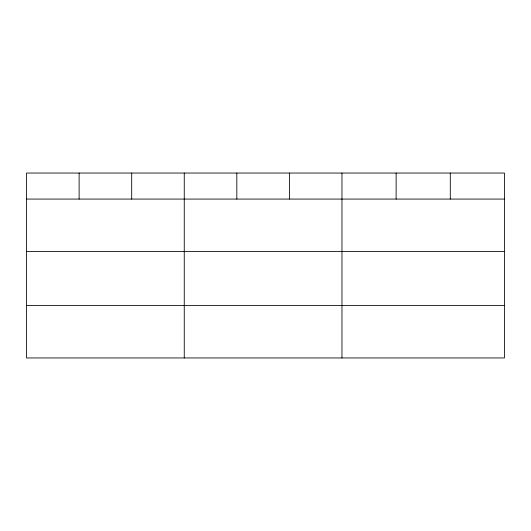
<?xml version="1.0" encoding="UTF-8"?>
<svg xmlns="http://www.w3.org/2000/svg" width="531" height="531" viewBox="0 0 531 531"><rect width="100%" height="100%" fill="white"/><g stroke="black" fill="none" stroke-linecap="round" stroke-linejoin="round"><path stroke-width="0.8" d="M504.45 251.502L504.45 173.046L26.55 173.046L26.55 357.954L504.45 357.954L504.45 251.502L26.55 251.502M26.55 199.072L504.45 199.072M26.55 305.524L504.45 305.524M450.288 173.046L450.288 199.072M396.126 173.046L396.126 199.072M341.964 173.046L341.964 357.954M289.395 173.046L289.395 199.072M236.826 173.046L236.826 199.072M184.257 173.046L184.257 357.954M131.688 173.046L131.688 199.072M79.119 173.046L79.119 199.072"/></g></svg>
